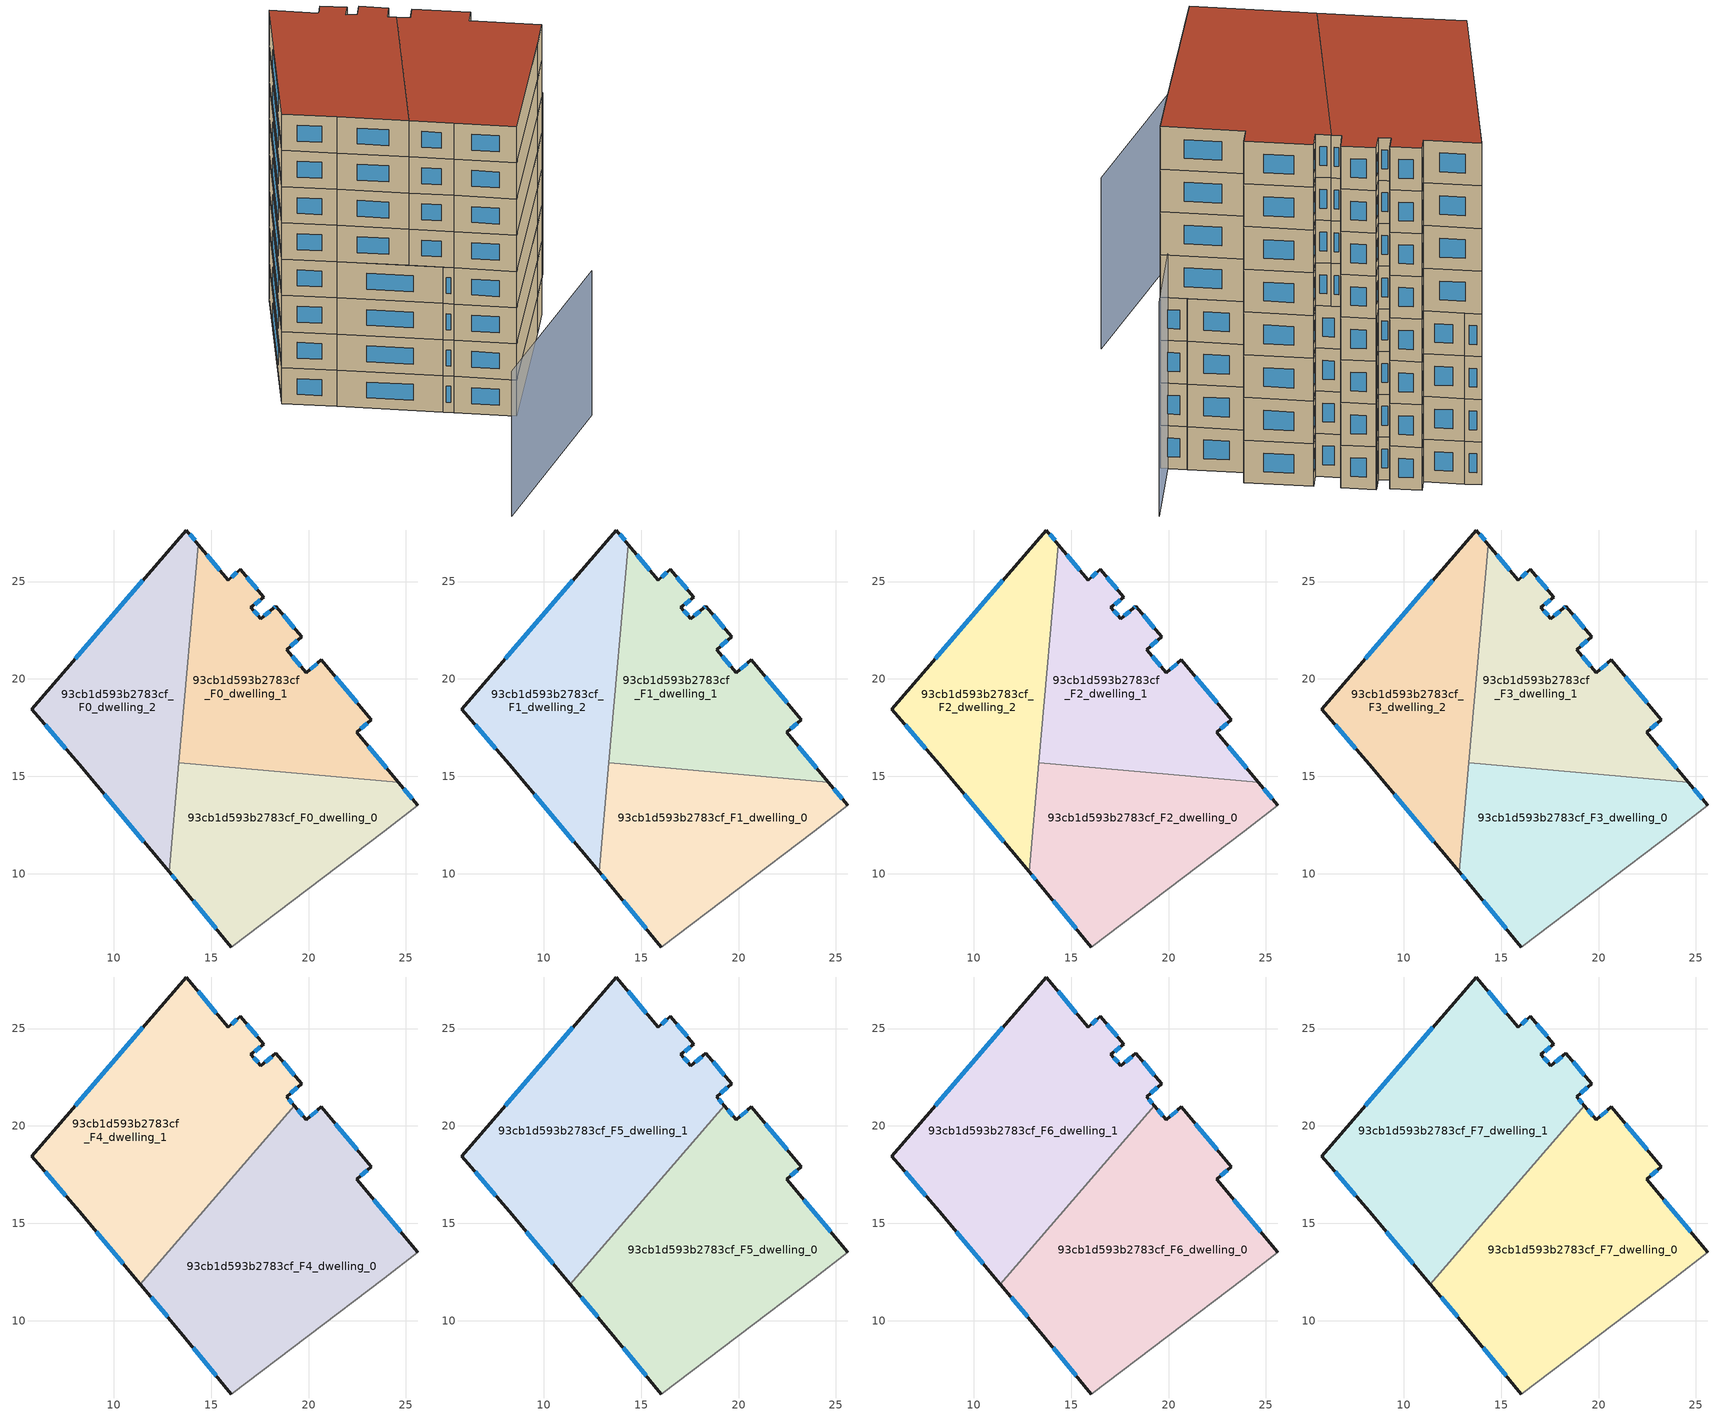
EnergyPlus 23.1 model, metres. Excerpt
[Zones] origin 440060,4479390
93cb1d593b2783cf_F0_dwelling_0
 floor ground (EU_floor_Construction): 24.62,14.69 25.61,13.51 23.9,12.19 16.04,6.24 13.32,9.54 12.85,10.1 13.35,15.7 z0
 wall outside (EU_wall_Construction): 12.85,10.1 13.32,9.54 16.04,6.24 / 25.61,13.51 24.62,14.69 z0:3
 wall adiabatic (EU_wall_Construction): 16.04,6.24 23.9,12.19 25.61,13.51 z0:3
 wall to 93cb1d593b2783cf_F0_dwelling_1 (EU_wall_Construction): 24.62,14.69 13.35,15.7 z0:3
 wall to 93cb1d593b2783cf_F0_dwelling_2 (EU_wall_Construction): 13.35,15.7 12.85,10.1 z0:3
 window (EU_Window_Construction): 14.08,8.62 15.27,7.17 / 12.98,9.95 13.18,9.7 / 25.33,13.84 24.9,14.36 z0.84:2.16
93cb1d593b2783cf_F0_dwelling_1
 floor ground (EU_floor_Construction): 19.65,22.16 18.88,21.5 19.87,20.32 20.66,20.97 23.23,17.91 22.47,17.28 24.62,14.69 13.35,15.7 14.35,26.9 15.87,25.08 16.5,25.63 17.71,24.21 17.04,23.67 17.55,23.1 18.2,23.63 18.32,23.74 z0
 wall outside (EU_wall_Construction): 24.62,14.69 22.47,17.28 23.23,17.91 20.66,20.97 19.87,20.32 18.88,21.5 19.65,22.16 18.32,23.74 18.2,23.63 17.55,23.1 17.04,23.67 17.71,24.21 16.5,25.63 15.87,25.08 14.35,26.9 z0:3
 wall to 93cb1d593b2783cf_F0_dwelling_2 (EU_wall_Construction): 14.35,26.9 13.35,15.7 z0:3
 window (EU_Window_Construction): 18.02,23.48 17.73,23.25 / 18.29,23.71 18.23,23.66 / 19.28,22.6 18.69,23.29 / 19.1,21.69 19.43,21.97 / 19.59,20.65 19.16,21.17 / 20.44,20.79 20.09,20.5 / 22.51,18.77 21.38,20.11 / 22.68,17.45 23.01,17.73 / 24.01,15.42 23.07,16.55 / 15.45,25.59 14.78,26.39 / 16.32,25.47 16.05,25.23 / 17.37,24.61 16.84,25.23 / 17.23,23.82 17.52,24.06 / 17.41,23.26 17.18,23.51 z0.84:2.16
93cb1d593b2783cf_F0_dwelling_2
 floor ground (EU_floor_Construction): 13.72,27.65 14.35,26.9 12.85,10.1 8.22,15.62 5.79,18.45 z0
 wall outside (EU_wall_Construction): 14.35,26.9 13.72,27.65 5.79,18.45 8.22,15.62 12.85,10.1 z0:3
 window (EU_Window_Construction): 14.17,27.11 13.9,27.44 / 9.52,14.07 11.55,11.65 / 6.47,17.66 7.54,16.42 / 11.5,25.06 8.02,21.03 z0.84:2.16
93cb1d593b2783cf_F1_dwelling_0
 floor to 93cb1d593b2783cf_F0_dwelling_0 (EU_floor_Construction): 24.62,14.69 25.61,13.51 23.9,12.19 16.04,6.24 13.32,9.54 12.85,10.1 13.35,15.7 z3
 wall outside (EU_wall_Construction): 12.85,10.1 13.32,9.54 16.04,6.24 / 25.61,13.51 24.62,14.69 z3:6
 wall adiabatic (EU_wall_Construction): 16.04,6.24 23.9,12.19 25.61,13.51 z3:6
 wall to 93cb1d593b2783cf_F1_dwelling_1 (EU_wall_Construction): 24.62,14.69 13.35,15.7 z3:6
 wall to 93cb1d593b2783cf_F1_dwelling_2 (EU_wall_Construction): 13.35,15.7 12.85,10.1 z3:6
 window (EU_Window_Construction): 14.08,8.62 15.27,7.17 / 12.98,9.95 13.18,9.7 / 25.33,13.84 24.9,14.36 z3.84:5.16
93cb1d593b2783cf_F1_dwelling_1
 floor to 93cb1d593b2783cf_F0_dwelling_1 (EU_floor_Construction): 19.65,22.16 18.88,21.5 19.87,20.32 20.66,20.97 23.23,17.91 22.47,17.28 24.62,14.69 13.35,15.7 14.35,26.9 15.87,25.08 16.5,25.63 17.71,24.21 17.04,23.67 17.55,23.1 18.2,23.63 18.32,23.74 z3
 wall outside (EU_wall_Construction): 24.62,14.69 22.47,17.28 23.23,17.91 20.66,20.97 19.87,20.32 18.88,21.5 19.65,22.16 18.32,23.74 18.2,23.63 17.55,23.1 17.04,23.67 17.71,24.21 16.5,25.63 15.87,25.08 14.35,26.9 z3:6
 wall to 93cb1d593b2783cf_F1_dwelling_2 (EU_wall_Construction): 14.35,26.9 13.35,15.7 z3:6
 window (EU_Window_Construction): 18.02,23.48 17.73,23.25 / 18.29,23.71 18.23,23.66 / 19.28,22.6 18.69,23.29 / 19.1,21.69 19.43,21.97 / 19.59,20.65 19.16,21.17 / 20.44,20.79 20.09,20.5 / 22.51,18.77 21.38,20.11 / 22.68,17.45 23.01,17.73 / 24.01,15.42 23.07,16.55 / 15.45,25.59 14.78,26.39 / 16.32,25.47 16.05,25.23 / 17.37,24.61 16.84,25.23 / 17.23,23.82 17.52,24.06 / 17.41,23.26 17.18,23.51 z3.84:5.16
93cb1d593b2783cf_F1_dwelling_2
 floor to 93cb1d593b2783cf_F0_dwelling_2 (EU_floor_Construction): 13.72,27.65 14.35,26.9 12.85,10.1 8.22,15.62 5.79,18.45 z3
 wall outside (EU_wall_Construction): 14.35,26.9 13.72,27.65 5.79,18.45 8.22,15.62 12.85,10.1 z3:6
 window (EU_Window_Construction): 14.17,27.11 13.9,27.44 / 9.52,14.07 11.55,11.65 / 6.47,17.66 7.54,16.42 / 11.5,25.06 8.02,21.03 z3.84:5.16
93cb1d593b2783cf_F2_dwelling_0
 floor to 93cb1d593b2783cf_F1_dwelling_0 (EU_floor_Construction): 24.62,14.69 25.61,13.51 23.9,12.19 16.04,6.24 13.32,9.54 12.85,10.1 13.35,15.7 z6
 wall outside (EU_wall_Construction): 12.85,10.1 13.32,9.54 16.04,6.24 / 25.61,13.51 24.62,14.69 z6:9
 wall adiabatic (EU_wall_Construction): 16.04,6.24 23.9,12.19 25.61,13.51 z6:9
 wall to 93cb1d593b2783cf_F2_dwelling_1 (EU_wall_Construction): 24.62,14.69 13.35,15.7 z6:9
 wall to 93cb1d593b2783cf_F2_dwelling_2 (EU_wall_Construction): 13.35,15.7 12.85,10.1 z6:9
 window (EU_Window_Construction): 14.08,8.62 15.27,7.17 / 12.98,9.95 13.18,9.7 / 25.33,13.84 24.9,14.36 z6.84:8.16
93cb1d593b2783cf_F2_dwelling_1
 floor to 93cb1d593b2783cf_F1_dwelling_1 (EU_floor_Construction): 19.65,22.16 18.88,21.5 19.87,20.32 20.66,20.97 23.23,17.91 22.47,17.28 24.62,14.69 13.35,15.7 14.35,26.9 15.87,25.08 16.5,25.63 17.71,24.21 17.04,23.67 17.55,23.1 18.2,23.63 18.32,23.74 z6
 wall outside (EU_wall_Construction): 24.62,14.69 22.47,17.28 23.23,17.91 20.66,20.97 19.87,20.32 18.88,21.5 19.65,22.16 18.32,23.74 18.2,23.63 17.55,23.1 17.04,23.67 17.71,24.21 16.5,25.63 15.87,25.08 14.35,26.9 z6:9
 wall to 93cb1d593b2783cf_F2_dwelling_2 (EU_wall_Construction): 14.35,26.9 13.35,15.7 z6:9
 window (EU_Window_Construction): 18.02,23.48 17.73,23.25 / 18.29,23.71 18.23,23.66 / 19.28,22.6 18.69,23.29 / 19.1,21.69 19.43,21.97 / 19.59,20.65 19.16,21.17 / 20.44,20.79 20.09,20.5 / 22.51,18.77 21.38,20.11 / 22.68,17.45 23.01,17.73 / 24.01,15.42 23.07,16.55 / 15.45,25.59 14.78,26.39 / 16.32,25.47 16.05,25.23 / 17.37,24.61 16.84,25.23 / 17.23,23.82 17.52,24.06 / 17.41,23.26 17.18,23.51 z6.84:8.16
93cb1d593b2783cf_F2_dwelling_2
 floor to 93cb1d593b2783cf_F1_dwelling_2 (EU_floor_Construction): 13.72,27.65 14.35,26.9 12.85,10.1 8.22,15.62 5.79,18.45 z6
 wall outside (EU_wall_Construction): 14.35,26.9 13.72,27.65 5.79,18.45 8.22,15.62 12.85,10.1 z6:9
 window (EU_Window_Construction): 14.17,27.11 13.9,27.44 / 9.52,14.07 11.55,11.65 / 6.47,17.66 7.54,16.42 / 11.5,25.06 8.02,21.03 z6.84:8.16
93cb1d593b2783cf_F3_dwelling_0
 floor to 93cb1d593b2783cf_F2_dwelling_0 (EU_floor_Construction): 24.62,14.69 25.61,13.51 23.9,12.19 16.04,6.24 13.32,9.54 12.85,10.1 13.35,15.7 z9
 wall outside (EU_wall_Construction): 12.85,10.1 13.32,9.54 16.04,6.24 / 25.61,13.51 24.62,14.69 z9:12
 wall adiabatic (EU_wall_Construction): 16.04,6.24 23.9,12.19 25.61,13.51 z9:12
 wall to 93cb1d593b2783cf_F3_dwelling_1 (EU_wall_Construction): 24.62,14.69 13.35,15.7 z9:12
 wall to 93cb1d593b2783cf_F3_dwelling_2 (EU_wall_Construction): 13.35,15.7 12.85,10.1 z9:12
 window (EU_Window_Construction): 14.08,8.62 15.27,7.17 / 12.98,9.95 13.18,9.7 / 25.33,13.84 24.9,14.36 z9.84:11.16
93cb1d593b2783cf_F3_dwelling_1
 floor to 93cb1d593b2783cf_F2_dwelling_1 (EU_floor_Construction): 19.65,22.16 18.88,21.5 19.87,20.32 20.66,20.97 23.23,17.91 22.47,17.28 24.62,14.69 13.35,15.7 14.35,26.9 15.87,25.08 16.5,25.63 17.71,24.21 17.04,23.67 17.55,23.1 18.2,23.63 18.32,23.74 z9
 wall outside (EU_wall_Construction): 24.62,14.69 22.47,17.28 23.23,17.91 20.66,20.97 19.87,20.32 18.88,21.5 19.65,22.16 18.32,23.74 18.2,23.63 17.55,23.1 17.04,23.67 17.71,24.21 16.5,25.63 15.87,25.08 14.35,26.9 z9:12
 wall to 93cb1d593b2783cf_F3_dwelling_2 (EU_wall_Construction): 14.35,26.9 13.35,15.7 z9:12
 window (EU_Window_Construction): 18.02,23.48 17.73,23.25 / 18.29,23.71 18.23,23.66 / 19.28,22.6 18.69,23.29 / 19.1,21.69 19.43,21.97 / 19.59,20.65 19.16,21.17 / 20.44,20.79 20.09,20.5 / 22.51,18.77 21.38,20.11 / 22.68,17.45 23.01,17.73 / 24.01,15.42 23.07,16.55 / 15.45,25.59 14.78,26.39 / 16.32,25.47 16.05,25.23 / 17.37,24.61 16.84,25.23 / 17.23,23.82 17.52,24.06 / 17.41,23.26 17.18,23.51 z9.84:11.16
93cb1d593b2783cf_F3_dwelling_2
 floor to 93cb1d593b2783cf_F2_dwelling_2 (EU_floor_Construction): 13.72,27.65 14.35,26.9 12.85,10.1 8.22,15.62 5.79,18.45 z9
 wall outside (EU_wall_Construction): 14.35,26.9 13.72,27.65 5.79,18.45 8.22,15.62 12.85,10.1 z9:12
 window (EU_Window_Construction): 14.17,27.11 13.9,27.44 / 9.52,14.07 11.55,11.65 / 6.47,17.66 7.54,16.42 / 11.5,25.06 8.02,21.03 z9.84:11.16
93cb1d593b2783cf_F4_dwelling_0
 floor to 93cb1d593b2783cf_F3_dwelling_0 (EU_floor_Construction): 24.62,14.69 25.61,13.51 23.9,12.19 16.04,6.24 13.32,9.54 12.85,10.1 13.19,13.99 14.58,15.59 z12
 floor to 93cb1d593b2783cf_F3_dwelling_1 (EU_floor_Construction): 23.23,17.91 22.47,17.28 24.62,14.69 14.58,15.59 19.27,21.03 19.87,20.32 20.66,20.97 z12
 floor to 93cb1d593b2783cf_F3_dwelling_2 (EU_floor_Construction): 13.19,13.99 12.85,10.1 11.37,11.87 z12
 wall outside (EU_wall_Construction): 25.61,13.51 22.47,17.28 23.23,17.91 20.66,20.97 19.87,20.32 19.27,21.03 / 11.37,11.87 13.32,9.54 16.04,6.24 z12:15
 wall adiabatic (EU_wall_Construction): 16.04,6.24 23.9,12.19 25.61,13.51 z12:15
 wall to 93cb1d593b2783cf_F4_dwelling_1 (EU_wall_Construction): 19.27,21.03 11.37,11.87 z12:15
 window (EU_Window_Construction): 22.68,17.45 23.01,17.73 / 24.73,14.57 23.35,16.22 / 14.08,8.62 15.27,7.17 / 11.91,11.22 12.77,10.2 / 19.7,20.52 19.44,20.83 / 20.44,20.79 20.09,20.5 / 22.51,18.77 21.38,20.11 z12.84:14.16
93cb1d593b2783cf_F4_dwelling_1
 floor to 93cb1d593b2783cf_F3_dwelling_1 (EU_floor_Construction): 17.71,24.21 17.04,23.67 17.55,23.1 18.2,23.63 18.32,23.74 19.65,22.16 18.88,21.5 19.27,21.03 14.58,15.59 13.35,15.7 14.35,26.9 15.87,25.08 16.5,25.63 z12
 floor to 93cb1d593b2783cf_F3_dwelling_2 (EU_floor_Construction): 13.72,27.65 14.35,26.9 13.2,13.99 11.37,11.87 8.22,15.62 5.79,18.45 z12
 floor to 93cb1d593b2783cf_F3_dwelling_0 (EU_floor_Construction): 14.58,15.59 13.2,13.99 13.35,15.7 z12
 wall outside (EU_wall_Construction): 19.27,21.03 18.88,21.5 19.65,22.16 18.32,23.74 17.55,23.1 17.04,23.67 17.71,24.21 16.5,25.63 15.87,25.08 13.72,27.65 5.79,18.45 8.22,15.62 11.37,11.87 z12:15
 window (EU_Window_Construction): 17.41,23.26 17.18,23.51 / 18.11,23.56 17.77,23.28 / 19.28,22.6 18.69,23.29 / 19.1,21.69 19.43,21.97 / 19.16,21.16 18.99,21.37 / 9.1,14.57 10.48,12.92 / 6.47,17.66 7.54,16.42 / 11.5,25.06 8.02,21.03 / 15.27,25.8 14.33,26.92 / 16.32,25.47 16.05,25.23 / 17.37,24.61 16.84,25.23 / 17.23,23.82 17.52,24.06 z12.84:14.16
93cb1d593b2783cf_F5_dwelling_0
 floor to 93cb1d593b2783cf_F4_dwelling_0 (EU_floor_Construction): 23.23,17.91 22.47,17.28 25.61,13.51 23.9,12.19 16.04,6.24 13.32,9.54 11.37,11.87 19.27,21.03 19.87,20.32 20.66,20.97 z15
 wall outside (EU_wall_Construction): 25.61,13.51 22.47,17.28 23.23,17.91 20.66,20.97 19.87,20.32 19.27,21.03 / 11.37,11.87 13.32,9.54 16.04,6.24 z15:18
 wall adiabatic (EU_wall_Construction): 16.04,6.24 23.9,12.19 25.61,13.51 z15:18
 wall to 93cb1d593b2783cf_F5_dwelling_1 (EU_wall_Construction): 19.27,21.03 11.37,11.87 z15:18
 window (EU_Window_Construction): 22.68,17.45 23.01,17.73 / 24.73,14.57 23.35,16.22 / 14.08,8.62 15.27,7.17 / 11.91,11.22 12.77,10.2 / 19.7,20.52 19.44,20.83 / 20.44,20.79 20.09,20.5 / 22.51,18.77 21.38,20.11 z15.84:17.16
93cb1d593b2783cf_F5_dwelling_1
 floor to 93cb1d593b2783cf_F4_dwelling_1 (EU_floor_Construction): 16.5,25.63 17.71,24.21 17.04,23.67 17.55,23.1 18.32,23.74 19.65,22.16 18.88,21.5 19.27,21.03 11.37,11.87 8.22,15.62 5.79,18.45 13.72,27.65 15.87,25.08 z15
 wall outside (EU_wall_Construction): 19.27,21.03 18.88,21.5 19.65,22.16 18.32,23.74 17.55,23.1 17.04,23.67 17.71,24.21 16.5,25.63 15.87,25.08 13.72,27.65 5.79,18.45 8.22,15.62 11.37,11.87 z15:18
 window (EU_Window_Construction): 17.41,23.26 17.18,23.51 / 18.11,23.56 17.77,23.28 / 19.28,22.6 18.69,23.29 / 19.1,21.69 19.43,21.97 / 19.16,21.16 18.99,21.37 / 9.1,14.57 10.48,12.92 / 6.47,17.66 7.54,16.42 / 11.5,25.06 8.02,21.03 / 15.27,25.8 14.33,26.92 / 16.32,25.47 16.05,25.23 / 17.37,24.61 16.84,25.23 / 17.23,23.82 17.52,24.06 z15.84:17.16
93cb1d593b2783cf_F6_dwelling_0
 floor to 93cb1d593b2783cf_F5_dwelling_0 (EU_floor_Construction): 23.23,17.91 22.47,17.28 25.61,13.51 23.9,12.19 16.04,6.24 13.32,9.54 11.37,11.87 19.27,21.03 19.87,20.32 20.66,20.97 z18
 wall outside (EU_wall_Construction): 25.61,13.51 22.47,17.28 23.23,17.91 20.66,20.97 19.87,20.32 19.27,21.03 / 11.37,11.87 13.32,9.54 16.04,6.24 z18:21
 wall adiabatic (EU_wall_Construction): 16.04,6.24 23.9,12.19 25.61,13.51 z18:21
 wall to 93cb1d593b2783cf_F6_dwelling_1 (EU_wall_Construction): 19.27,21.03 11.37,11.87 z18:21
 window (EU_Window_Construction): 22.68,17.45 23.01,17.73 / 24.73,14.57 23.35,16.22 / 14.08,8.62 15.27,7.17 / 11.91,11.22 12.77,10.2 / 19.7,20.52 19.44,20.83 / 20.44,20.79 20.09,20.5 / 22.51,18.77 21.38,20.11 z18.84:20.16
93cb1d593b2783cf_F6_dwelling_1
 floor to 93cb1d593b2783cf_F5_dwelling_1 (EU_floor_Construction): 16.5,25.63 17.71,24.21 17.04,23.67 17.55,23.1 18.32,23.74 19.65,22.16 18.88,21.5 19.27,21.03 11.37,11.87 8.22,15.62 5.79,18.45 13.72,27.65 15.87,25.08 z18
 wall outside (EU_wall_Construction): 19.27,21.03 18.88,21.5 19.65,22.16 18.32,23.74 17.55,23.1 17.04,23.67 17.71,24.21 16.5,25.63 15.87,25.08 13.72,27.65 5.79,18.45 8.22,15.62 11.37,11.87 z18:21
 window (EU_Window_Construction): 17.41,23.26 17.18,23.51 / 18.11,23.56 17.77,23.28 / 19.28,22.6 18.69,23.29 / 19.1,21.69 19.43,21.97 / 19.16,21.16 18.99,21.37 / 9.1,14.57 10.48,12.92 / 6.47,17.66 7.54,16.42 / 11.5,25.06 8.02,21.03 / 15.27,25.8 14.33,26.92 / 16.32,25.47 16.05,25.23 / 17.37,24.61 16.84,25.23 / 17.23,23.82 17.52,24.06 z18.84:20.16
93cb1d593b2783cf_F7_dwelling_0
 floor to 93cb1d593b2783cf_F6_dwelling_0 (EU_floor_Construction): 23.23,17.91 22.47,17.28 25.61,13.51 23.9,12.19 16.04,6.24 13.32,9.54 11.37,11.87 19.27,21.03 19.87,20.32 20.66,20.97 z21
 wall outside (EU_wall_Construction): 25.61,13.51 22.47,17.28 23.23,17.91 20.66,20.97 19.87,20.32 19.27,21.03 / 11.37,11.87 13.32,9.54 16.04,6.24 z21:24
 wall adiabatic (EU_wall_Construction): 16.04,6.24 23.9,12.19 25.61,13.51 z21:24
 wall to 93cb1d593b2783cf_F7_dwelling_1 (EU_wall_Construction): 19.27,21.03 11.37,11.87 z21:24
 window (EU_Window_Construction): 22.68,17.45 23.01,17.73 / 24.73,14.57 23.35,16.22 / 14.08,8.62 15.27,7.17 / 11.91,11.22 12.77,10.2 / 19.7,20.52 19.44,20.83 / 20.44,20.79 20.09,20.5 / 22.51,18.77 21.38,20.11 z21.84:23.16
 roof outside (EU_roof_Construction): 23.9,12.19 25.61,13.51 22.47,17.28 23.23,17.91 20.66,20.97 19.87,20.32 19.27,21.03 11.37,11.87 13.32,9.54 16.04,6.24 z24
93cb1d593b2783cf_F7_dwelling_1
 floor to 93cb1d593b2783cf_F6_dwelling_1 (EU_floor_Construction): 16.5,25.63 17.71,24.21 17.04,23.67 17.55,23.1 18.32,23.74 19.65,22.16 18.88,21.5 19.27,21.03 11.37,11.87 8.22,15.62 5.79,18.45 13.72,27.65 15.87,25.08 z21
 wall outside (EU_wall_Construction): 19.27,21.03 18.88,21.5 19.65,22.16 18.32,23.74 17.55,23.1 17.04,23.67 17.71,24.21 16.5,25.63 15.87,25.08 13.72,27.65 5.79,18.45 8.22,15.62 11.37,11.87 z21:24
 window (EU_Window_Construction): 17.41,23.26 17.18,23.51 / 18.11,23.56 17.77,23.28 / 19.28,22.6 18.69,23.29 / 19.1,21.69 19.43,21.97 / 19.16,21.16 18.99,21.37 / 9.1,14.57 10.48,12.92 / 6.47,17.66 7.54,16.42 / 11.5,25.06 8.02,21.03 / 15.27,25.8 14.33,26.92 / 16.32,25.47 16.05,25.23 / 17.37,24.61 16.84,25.23 / 17.23,23.82 17.52,24.06 z21.84:23.16
 roof outside (EU_roof_Construction): 11.37,11.87 19.27,21.03 18.88,21.5 19.65,22.16 18.32,23.74 17.55,23.1 17.04,23.67 17.71,24.21 16.5,25.63 15.87,25.08 13.72,27.65 5.79,18.45 8.22,15.62 z24
shading: 7.59,-1.77 19.68,2.76 z0:12; 16.04,6.24 28.98,16.82 z0:15
[Building]
EU S2 Campaign: North Axis=0; Terrain=City; Solar Distribution=FullExterior
[Site:Location]
Madrid: Latitude=40.5; Longitude=-3.5; Time Zone=1; Elevation=609
[SizingPeriod:WeatherFileDays]
AnnualSizingPeriod: Begin Month=1; Begin Day of Month=1; End Month=12; End Day of Month=31; Day of Week for Start Day=Monday; Use Weather File Daylight Saving Period=No; Use Weather File Rain and Snow Indicators=No
[MATERIAL]
EU_InternalMass_Material: Roughness=MediumRough; Thickness=0.1; Conductivity=1; Density=1800; Specific Heat=900; Thermal Absorptance=0.9; Solar Absorptance=0.7; Visible Absorptance=0.7
[MATERIAL:NOMASS] Roughness=MediumRough; Thermal Absorptance=0.9; Solar Absorptance=0.7; Visible Absorptance=0.7
Name | Thermal Resistance
EU_wall_NoMass; EU_roof_NoMass | 2.16768
EU_floor_NoMass | 1.14339
[WINDOWMATERIAL:SIMPLEGLAZINGSYSTEM]
EU_Window_SimpleGlazing: UFactor=3.23888; Solar Heat Gain Coefficient=0.85; Visible Transmittance=0.85
[CONSTRUCTION]
EU_wall_Construction: EU_wall_NoMass
EU_roof_Construction: EU_roof_NoMass
EU_floor_Construction: EU_floor_NoMass
EU_InternalMass_Construction: EU_InternalMass_Material
EU_Window_Construction: EU_Window_SimpleGlazing
[ZONE] Type=1; Multiplier=1; Ceiling Height=autocalculate; Floor Area=autocalculate; Part of Total Floor Area=Yes
Name | Volume
93cb1d593b2783cf_F0_dwelling_0; 93cb1d593b2783cf_F1_dwelling_0; 93cb1d593b2783cf_F2_dwelling_0; 93cb1d593b2783cf_F3_dwelling_0 | 213.69
93cb1d593b2783cf_F4_dwelling_0; 93cb1d593b2783cf_F5_dwelling_0; 93cb1d593b2783cf_F6_dwelling_0; 93cb1d593b2783cf_F7_dwelling_0 | 320.552
93cb1d593b2783cf_F0_dwelling_1; 93cb1d593b2783cf_F1_dwelling_1; 93cb1d593b2783cf_F2_dwelling_1; 93cb1d593b2783cf_F3_dwelling_1 | 213.719
93cb1d593b2783cf_F4_dwelling_1; 93cb1d593b2783cf_F5_dwelling_1; 93cb1d593b2783cf_F6_dwelling_1; 93cb1d593b2783cf_F7_dwelling_1 | 320.543
93cb1d593b2783cf_F0_dwelling_2; 93cb1d593b2783cf_F1_dwelling_2; 93cb1d593b2783cf_F2_dwelling_2; 93cb1d593b2783cf_F3_dwelling_2 | 213.699
[INTERNALMASS] Construction=EU_InternalMass_Construction
Name | Zone or ZoneList | Surface Area
93cb1d593b2783cf_F0_dwelling_0_EU_InternalMass | 93cb1d593b2783cf_F0_dwelling_0 | 71.2284
93cb1d593b2783cf_F0_dwelling_1_EU_InternalMass | 93cb1d593b2783cf_F0_dwelling_1 | 71.2395
93cb1d593b2783cf_F0_dwelling_2_EU_InternalMass | 93cb1d593b2783cf_F0_dwelling_2 | 71.2329
93cb1d593b2783cf_F1_dwelling_0_EU_InternalMass | 93cb1d593b2783cf_F1_dwelling_0 | 71.2284
93cb1d593b2783cf_F1_dwelling_1_EU_InternalMass | 93cb1d593b2783cf_F1_dwelling_1 | 71.2395
93cb1d593b2783cf_F1_dwelling_2_EU_InternalMass | 93cb1d593b2783cf_F1_dwelling_2 | 71.2329
93cb1d593b2783cf_F2_dwelling_0_EU_InternalMass | 93cb1d593b2783cf_F2_dwelling_0 | 71.2284
93cb1d593b2783cf_F2_dwelling_1_EU_InternalMass | 93cb1d593b2783cf_F2_dwelling_1 | 71.2395
93cb1d593b2783cf_F2_dwelling_2_EU_InternalMass | 93cb1d593b2783cf_F2_dwelling_2 | 71.2329
93cb1d593b2783cf_F3_dwelling_0_EU_InternalMass | 93cb1d593b2783cf_F3_dwelling_0 | 71.2284
93cb1d593b2783cf_F3_dwelling_1_EU_InternalMass | 93cb1d593b2783cf_F3_dwelling_1 | 71.2395
93cb1d593b2783cf_F3_dwelling_2_EU_InternalMass | 93cb1d593b2783cf_F3_dwelling_2 | 71.2329
93cb1d593b2783cf_F4_dwelling_0_EU_InternalMass | 93cb1d593b2783cf_F4_dwelling_0 | 106.851
93cb1d593b2783cf_F4_dwelling_1_EU_InternalMass | 93cb1d593b2783cf_F4_dwelling_1 | 106.847
93cb1d593b2783cf_F5_dwelling_0_EU_InternalMass | 93cb1d593b2783cf_F5_dwelling_0 | 106.851
93cb1d593b2783cf_F5_dwelling_1_EU_InternalMass | 93cb1d593b2783cf_F5_dwelling_1 | 106.847
93cb1d593b2783cf_F6_dwelling_0_EU_InternalMass | 93cb1d593b2783cf_F6_dwelling_0 | 106.851
93cb1d593b2783cf_F6_dwelling_1_EU_InternalMass | 93cb1d593b2783cf_F6_dwelling_1 | 106.847
93cb1d593b2783cf_F7_dwelling_0_EU_InternalMass | 93cb1d593b2783cf_F7_dwelling_0 | 106.851
93cb1d593b2783cf_F7_dwelling_1_EU_InternalMass | 93cb1d593b2783cf_F7_dwelling_1 | 106.847
[OTHEREQUIPMENT] Fuel Type=Electricity; Design Level Calculation Method=Watts/Area; Power per Zone Floor Area=1; Fraction Latent=0; Fraction Radiant=0; Fraction Lost=0; Carbon Dioxide Generation Rate=0; EndUse Subcategory=EU_Step8_InternalGains
Name | Zone or ZoneList or Space or SpaceList | Schedule
EU_Step8_InternalGain_93cb1d593b2783cf_F0_dwelling_0_f000 | 93cb1d593b2783cf_F0_dwelling_0 | EU_Step8_GainSchedule_93cb1d593b2783cf_F0_dwelling_0_f000
EU_Step8_InternalGain_93cb1d593b2783cf_F0_dwelling_1_f000 | 93cb1d593b2783cf_F0_dwelling_1 | EU_Step8_GainSchedule_93cb1d593b2783cf_F0_dwelling_1_f000
EU_Step8_InternalGain_93cb1d593b2783cf_F0_dwelling_2_f000 | 93cb1d593b2783cf_F0_dwelling_2 | EU_Step8_GainSchedule_93cb1d593b2783cf_F0_dwelling_2_f000
EU_Step8_InternalGain_93cb1d593b2783cf_F1_dwelling_0_f000 | 93cb1d593b2783cf_F1_dwelling_0 | EU_Step8_GainSchedule_93cb1d593b2783cf_F1_dwelling_0_f000
EU_Step8_InternalGain_93cb1d593b2783cf_F1_dwelling_1_f000 | 93cb1d593b2783cf_F1_dwelling_1 | EU_Step8_GainSchedule_93cb1d593b2783cf_F1_dwelling_1_f000
EU_Step8_InternalGain_93cb1d593b2783cf_F1_dwelling_2_f000 | 93cb1d593b2783cf_F1_dwelling_2 | EU_Step8_GainSchedule_93cb1d593b2783cf_F1_dwelling_2_f000
EU_Step8_InternalGain_93cb1d593b2783cf_F2_dwelling_0_f000 | 93cb1d593b2783cf_F2_dwelling_0 | EU_Step8_GainSchedule_93cb1d593b2783cf_F2_dwelling_0_f000
EU_Step8_InternalGain_93cb1d593b2783cf_F2_dwelling_1_f000 | 93cb1d593b2783cf_F2_dwelling_1 | EU_Step8_GainSchedule_93cb1d593b2783cf_F2_dwelling_1_f000
EU_Step8_InternalGain_93cb1d593b2783cf_F2_dwelling_2_f000 | 93cb1d593b2783cf_F2_dwelling_2 | EU_Step8_GainSchedule_93cb1d593b2783cf_F2_dwelling_2_f000
EU_Step8_InternalGain_93cb1d593b2783cf_F3_dwelling_0_f000 | 93cb1d593b2783cf_F3_dwelling_0 | EU_Step8_GainSchedule_93cb1d593b2783cf_F3_dwelling_0_f000
EU_Step8_InternalGain_93cb1d593b2783cf_F3_dwelling_1_f000 | 93cb1d593b2783cf_F3_dwelling_1 | EU_Step8_GainSchedule_93cb1d593b2783cf_F3_dwelling_1_f000
EU_Step8_InternalGain_93cb1d593b2783cf_F3_dwelling_2_f000 | 93cb1d593b2783cf_F3_dwelling_2 | EU_Step8_GainSchedule_93cb1d593b2783cf_F3_dwelling_2_f000
EU_Step8_InternalGain_93cb1d593b2783cf_F4_dwelling_0_f000 | 93cb1d593b2783cf_F4_dwelling_0 | EU_Step8_GainSchedule_93cb1d593b2783cf_F4_dwelling_0_f000
EU_Step8_InternalGain_93cb1d593b2783cf_F4_dwelling_1_f000 | 93cb1d593b2783cf_F4_dwelling_1 | EU_Step8_GainSchedule_93cb1d593b2783cf_F4_dwelling_1_f000
EU_Step8_InternalGain_93cb1d593b2783cf_F5_dwelling_0_f000 | 93cb1d593b2783cf_F5_dwelling_0 | EU_Step8_GainSchedule_93cb1d593b2783cf_F5_dwelling_0_f000
EU_Step8_InternalGain_93cb1d593b2783cf_F5_dwelling_1_f000 | 93cb1d593b2783cf_F5_dwelling_1 | EU_Step8_GainSchedule_93cb1d593b2783cf_F5_dwelling_1_f000
EU_Step8_InternalGain_93cb1d593b2783cf_F6_dwelling_0_f000 | 93cb1d593b2783cf_F6_dwelling_0 | EU_Step8_GainSchedule_93cb1d593b2783cf_F6_dwelling_0_f000
EU_Step8_InternalGain_93cb1d593b2783cf_F6_dwelling_1_f000 | 93cb1d593b2783cf_F6_dwelling_1 | EU_Step8_GainSchedule_93cb1d593b2783cf_F6_dwelling_1_f000
EU_Step8_InternalGain_93cb1d593b2783cf_F7_dwelling_0_f000 | 93cb1d593b2783cf_F7_dwelling_0 | EU_Step8_GainSchedule_93cb1d593b2783cf_F7_dwelling_0_f000
EU_Step8_InternalGain_93cb1d593b2783cf_F7_dwelling_1_f000 | 93cb1d593b2783cf_F7_dwelling_1 | EU_Step8_GainSchedule_93cb1d593b2783cf_F7_dwelling_1_f000
[ZONEVENTILATION:DESIGNFLOWRATE] Schedule=EU_AlwaysOn; Design Flow Rate Calculation Method=AirChanges/Hour; Air Changes per Hour=0.480546; Ventilation Type=Natural; Fan Pressure Rise=0; Fan Total Efficiency=1; Constant Term Coefficient=1; Temperature Term Coefficient=0; Velocity Term Coefficient=0; Velocity Squared Term Coefficient=0; Minimum Indoor Temperature=-100; Maximum Indoor Temperature=100; Delta Temperature=-100; Minimum Outdoor Temperature=-100; Maximum Outdoor Temperature=100; Maximum Wind Speed=40
Name | Zone or ZoneList or Space or SpaceList
EU_ConstantAir_93cb1d593b2783cf_F0_dwelling_0 | 93cb1d593b2783cf_F0_dwelling_0
EU_ConstantAir_93cb1d593b2783cf_F0_dwelling_1 | 93cb1d593b2783cf_F0_dwelling_1
EU_ConstantAir_93cb1d593b2783cf_F0_dwelling_2 | 93cb1d593b2783cf_F0_dwelling_2
EU_ConstantAir_93cb1d593b2783cf_F1_dwelling_0 | 93cb1d593b2783cf_F1_dwelling_0
EU_ConstantAir_93cb1d593b2783cf_F1_dwelling_1 | 93cb1d593b2783cf_F1_dwelling_1
EU_ConstantAir_93cb1d593b2783cf_F1_dwelling_2 | 93cb1d593b2783cf_F1_dwelling_2
EU_ConstantAir_93cb1d593b2783cf_F2_dwelling_0 | 93cb1d593b2783cf_F2_dwelling_0
EU_ConstantAir_93cb1d593b2783cf_F2_dwelling_1 | 93cb1d593b2783cf_F2_dwelling_1
EU_ConstantAir_93cb1d593b2783cf_F2_dwelling_2 | 93cb1d593b2783cf_F2_dwelling_2
EU_ConstantAir_93cb1d593b2783cf_F3_dwelling_0 | 93cb1d593b2783cf_F3_dwelling_0
EU_ConstantAir_93cb1d593b2783cf_F3_dwelling_1 | 93cb1d593b2783cf_F3_dwelling_1
EU_ConstantAir_93cb1d593b2783cf_F3_dwelling_2 | 93cb1d593b2783cf_F3_dwelling_2
EU_ConstantAir_93cb1d593b2783cf_F4_dwelling_0 | 93cb1d593b2783cf_F4_dwelling_0
EU_ConstantAir_93cb1d593b2783cf_F4_dwelling_1 | 93cb1d593b2783cf_F4_dwelling_1
EU_ConstantAir_93cb1d593b2783cf_F5_dwelling_0 | 93cb1d593b2783cf_F5_dwelling_0
EU_ConstantAir_93cb1d593b2783cf_F5_dwelling_1 | 93cb1d593b2783cf_F5_dwelling_1
EU_ConstantAir_93cb1d593b2783cf_F6_dwelling_0 | 93cb1d593b2783cf_F6_dwelling_0
EU_ConstantAir_93cb1d593b2783cf_F6_dwelling_1 | 93cb1d593b2783cf_F6_dwelling_1
EU_ConstantAir_93cb1d593b2783cf_F7_dwelling_0 | 93cb1d593b2783cf_F7_dwelling_0
EU_ConstantAir_93cb1d593b2783cf_F7_dwelling_1 | 93cb1d593b2783cf_F7_dwelling_1
[HVACTEMPLATE:THERMOSTAT] Constant Heating Setpoint=20; Constant Cooling Setpoint=50
EU_HeatOnly_93cb1d593b2783cf_F0_dwelling_0; EU_HeatOnly_93cb1d593b2783cf_F0_dwelling_1; EU_HeatOnly_93cb1d593b2783cf_F0_dwelling_2; EU_HeatOnly_93cb1d593b2783cf_F1_dwelling_0; EU_HeatOnly_93cb1d593b2783cf_F1_dwelling_1; EU_HeatOnly_93cb1d593b2783cf_F1_dwelling_2; EU_HeatOnly_93cb1d593b2783cf_F2_dwelling_0; EU_HeatOnly_93cb1d593b2783cf_F2_dwelling_1; EU_HeatOnly_93cb1d593b2783cf_F2_dwelling_2; EU_HeatOnly_93cb1d593b2783cf_F3_dwelling_0; EU_HeatOnly_93cb1d593b2783cf_F3_dwelling_1; EU_HeatOnly_93cb1d593b2783cf_F3_dwelling_2; EU_HeatOnly_93cb1d593b2783cf_F4_dwelling_0; EU_HeatOnly_93cb1d593b2783cf_F4_dwelling_1; EU_HeatOnly_93cb1d593b2783cf_F5_dwelling_0; EU_HeatOnly_93cb1d593b2783cf_F5_dwelling_1; EU_HeatOnly_93cb1d593b2783cf_F6_dwelling_0; EU_HeatOnly_93cb1d593b2783cf_F6_dwelling_1; EU_HeatOnly_93cb1d593b2783cf_F7_dwelling_0; EU_HeatOnly_93cb1d593b2783cf_F7_dwelling_1
[HVACTEMPLATE:ZONE:IDEALLOADSAIRSYSTEM] System Availability Schedule=EU_AlwaysOn; Maximum Heating Supply Air Temperature=50; Minimum Cooling Supply Air Temperature=13; Maximum Heating Supply Air Humidity Ratio=0.0156; Minimum Cooling Supply Air Humidity Ratio=0.0077; Heating Limit=NoLimit; Cooling Limit=NoLimit; Heating Availability Schedule=EU_AlwaysOn; Cooling Availability Schedule=EU_CoolingOff; Dehumidification Control Type=ConstantSensibleHeatRatio; Cooling Sensible Heat Ratio=0.7; Dehumidification Setpoint=60; Humidification Control Type=None; Humidification Setpoint=30; Outdoor Air Method=None; Outdoor Air Flow Rate per Person=0.00944; Outdoor Air Flow Rate per Zone Floor Area=0; Outdoor Air Flow Rate per Zone=0; Demand Controlled Ventilation Type=None; Outdoor Air Economizer Type=NoEconomizer; Heat Recovery Type=None; Sensible Heat Recovery Effectiveness=0.7; Latent Heat Recovery Effectiveness=0.65
Name | Template Thermostat
93cb1d593b2783cf_F0_dwelling_0 | EU_HeatOnly_93cb1d593b2783cf_F0_dwelling_0
93cb1d593b2783cf_F0_dwelling_1 | EU_HeatOnly_93cb1d593b2783cf_F0_dwelling_1
93cb1d593b2783cf_F0_dwelling_2 | EU_HeatOnly_93cb1d593b2783cf_F0_dwelling_2
93cb1d593b2783cf_F1_dwelling_0 | EU_HeatOnly_93cb1d593b2783cf_F1_dwelling_0
93cb1d593b2783cf_F1_dwelling_1 | EU_HeatOnly_93cb1d593b2783cf_F1_dwelling_1
93cb1d593b2783cf_F1_dwelling_2 | EU_HeatOnly_93cb1d593b2783cf_F1_dwelling_2
93cb1d593b2783cf_F2_dwelling_0 | EU_HeatOnly_93cb1d593b2783cf_F2_dwelling_0
93cb1d593b2783cf_F2_dwelling_1 | EU_HeatOnly_93cb1d593b2783cf_F2_dwelling_1
93cb1d593b2783cf_F2_dwelling_2 | EU_HeatOnly_93cb1d593b2783cf_F2_dwelling_2
93cb1d593b2783cf_F3_dwelling_0 | EU_HeatOnly_93cb1d593b2783cf_F3_dwelling_0
93cb1d593b2783cf_F3_dwelling_1 | EU_HeatOnly_93cb1d593b2783cf_F3_dwelling_1
93cb1d593b2783cf_F3_dwelling_2 | EU_HeatOnly_93cb1d593b2783cf_F3_dwelling_2
93cb1d593b2783cf_F4_dwelling_0 | EU_HeatOnly_93cb1d593b2783cf_F4_dwelling_0
93cb1d593b2783cf_F4_dwelling_1 | EU_HeatOnly_93cb1d593b2783cf_F4_dwelling_1
93cb1d593b2783cf_F5_dwelling_0 | EU_HeatOnly_93cb1d593b2783cf_F5_dwelling_0
93cb1d593b2783cf_F5_dwelling_1 | EU_HeatOnly_93cb1d593b2783cf_F5_dwelling_1
93cb1d593b2783cf_F6_dwelling_0 | EU_HeatOnly_93cb1d593b2783cf_F6_dwelling_0
93cb1d593b2783cf_F6_dwelling_1 | EU_HeatOnly_93cb1d593b2783cf_F6_dwelling_1
93cb1d593b2783cf_F7_dwelling_0 | EU_HeatOnly_93cb1d593b2783cf_F7_dwelling_0
93cb1d593b2783cf_F7_dwelling_1 | EU_HeatOnly_93cb1d593b2783cf_F7_dwelling_1
[SIZING:ZONE] Zone Cooling Design Supply Air Temperature Input Method=SupplyAirTemperature; Zone Cooling Design Supply Air Temperature=13; Zone Heating Design Supply Air Temperature Input Method=SupplyAirTemperature; Zone Heating Design Supply Air Temperature=50; Zone Cooling Design Supply Air Humidity Ratio=0.008; Zone Heating Design Supply Air Humidity Ratio=0.008; Cooling Design Air Flow Method=DesignDay; Cooling Design Air Flow Rate=0; Cooling Minimum Air Flow per Zone Floor Area=0.000762; Cooling Minimum Air Flow=0; Cooling Minimum Air Flow Fraction=0.2; Heating Design Air Flow Method=DesignDay; Heating Design Air Flow Rate=0; Heating Maximum Air Flow per Zone Floor Area=0.002032; Heating Maximum Air Flow=0.141576; Heating Maximum Air Flow Fraction=0.3; Account for Dedicated Outdoor Air System=No; Dedicated Outdoor Air System Control Strategy=NeutralSupplyAir; Dedicated Outdoor Air Low Setpoint Temperature for Design=autosize; Dedicated Outdoor Air High Setpoint Temperature for Design=autosize; Zone Load Sizing Method=Sensible Load Only No Latent Load; Zone Latent Cooling Design Supply Air Humidity Ratio Input Method=HumidityRatioDifference; Zone Cooling Design Supply Air Humidity Ratio Difference=0.005; Zone Latent Heating Design Supply Air Humidity Ratio Input Method=HumidityRatioDifference; Zone Humidification Design Supply Air Humidity Ratio Difference=0.005
93cb1d593b2783cf_F0_dwelling_0; 93cb1d593b2783cf_F0_dwelling_1; 93cb1d593b2783cf_F0_dwelling_2; 93cb1d593b2783cf_F1_dwelling_0; 93cb1d593b2783cf_F1_dwelling_1; 93cb1d593b2783cf_F1_dwelling_2; 93cb1d593b2783cf_F2_dwelling_0; 93cb1d593b2783cf_F2_dwelling_1; 93cb1d593b2783cf_F2_dwelling_2; 93cb1d593b2783cf_F3_dwelling_0; 93cb1d593b2783cf_F3_dwelling_1; 93cb1d593b2783cf_F3_dwelling_2; 93cb1d593b2783cf_F4_dwelling_0; 93cb1d593b2783cf_F4_dwelling_1; 93cb1d593b2783cf_F5_dwelling_0; 93cb1d593b2783cf_F5_dwelling_1; 93cb1d593b2783cf_F6_dwelling_0; 93cb1d593b2783cf_F6_dwelling_1; 93cb1d593b2783cf_F7_dwelling_0; 93cb1d593b2783cf_F7_dwelling_1
[SCHEDULE:CONSTANT]
Name | Hourly Value
EU_AlwaysOn | 1
EU_CoolingOff | 0
[SCHEDULE:FILE] Column Number=1; Rows to Skip at Top=0; Number of Hours of Data=8760; Column Separator=Comma; Interpolate to Timestep=No; Minutes per Item=60; Adjust Schedule for Daylight Savings=Yes
Name | File
EU_Step8_GainSchedule_93cb1d593b2783cf_F0_dwelling_0_f000 | ../../schedules/93cb1d593b2783cf/93cb1d593b2783cf_F0_dwelling_0_f000_gain.csv
EU_Step8_GainSchedule_93cb1d593b2783cf_F0_dwelling_1_f000 | ../../schedules/93cb1d593b2783cf/93cb1d593b2783cf_F0_dwelling_1_f000_gain.csv
EU_Step8_GainSchedule_93cb1d593b2783cf_F0_dwelling_2_f000 | ../../schedules/93cb1d593b2783cf/93cb1d593b2783cf_F0_dwelling_2_f000_gain.csv
EU_Step8_GainSchedule_93cb1d593b2783cf_F1_dwelling_0_f000 | ../../schedules/93cb1d593b2783cf/93cb1d593b2783cf_F1_dwelling_0_f000_gain.csv
EU_Step8_GainSchedule_93cb1d593b2783cf_F1_dwelling_1_f000 | ../../schedules/93cb1d593b2783cf/93cb1d593b2783cf_F1_dwelling_1_f000_gain.csv
EU_Step8_GainSchedule_93cb1d593b2783cf_F1_dwelling_2_f000 | ../../schedules/93cb1d593b2783cf/93cb1d593b2783cf_F1_dwelling_2_f000_gain.csv
EU_Step8_GainSchedule_93cb1d593b2783cf_F2_dwelling_0_f000 | ../../schedules/93cb1d593b2783cf/93cb1d593b2783cf_F2_dwelling_0_f000_gain.csv
EU_Step8_GainSchedule_93cb1d593b2783cf_F2_dwelling_1_f000 | ../../schedules/93cb1d593b2783cf/93cb1d593b2783cf_F2_dwelling_1_f000_gain.csv
EU_Step8_GainSchedule_93cb1d593b2783cf_F2_dwelling_2_f000 | ../../schedules/93cb1d593b2783cf/93cb1d593b2783cf_F2_dwelling_2_f000_gain.csv
EU_Step8_GainSchedule_93cb1d593b2783cf_F3_dwelling_0_f000 | ../../schedules/93cb1d593b2783cf/93cb1d593b2783cf_F3_dwelling_0_f000_gain.csv
EU_Step8_GainSchedule_93cb1d593b2783cf_F3_dwelling_1_f000 | ../../schedules/93cb1d593b2783cf/93cb1d593b2783cf_F3_dwelling_1_f000_gain.csv
EU_Step8_GainSchedule_93cb1d593b2783cf_F3_dwelling_2_f000 | ../../schedules/93cb1d593b2783cf/93cb1d593b2783cf_F3_dwelling_2_f000_gain.csv
EU_Step8_GainSchedule_93cb1d593b2783cf_F4_dwelling_0_f000 | ../../schedules/93cb1d593b2783cf/93cb1d593b2783cf_F4_dwelling_0_f000_gain.csv
EU_Step8_GainSchedule_93cb1d593b2783cf_F4_dwelling_1_f000 | ../../schedules/93cb1d593b2783cf/93cb1d593b2783cf_F4_dwelling_1_f000_gain.csv
EU_Step8_GainSchedule_93cb1d593b2783cf_F5_dwelling_0_f000 | ../../schedules/93cb1d593b2783cf/93cb1d593b2783cf_F5_dwelling_0_f000_gain.csv
EU_Step8_GainSchedule_93cb1d593b2783cf_F5_dwelling_1_f000 | ../../schedules/93cb1d593b2783cf/93cb1d593b2783cf_F5_dwelling_1_f000_gain.csv
EU_Step8_GainSchedule_93cb1d593b2783cf_F6_dwelling_0_f000 | ../../schedules/93cb1d593b2783cf/93cb1d593b2783cf_F6_dwelling_0_f000_gain.csv
EU_Step8_GainSchedule_93cb1d593b2783cf_F6_dwelling_1_f000 | ../../schedules/93cb1d593b2783cf/93cb1d593b2783cf_F6_dwelling_1_f000_gain.csv
EU_Step8_GainSchedule_93cb1d593b2783cf_F7_dwelling_0_f000 | ../../schedules/93cb1d593b2783cf/93cb1d593b2783cf_F7_dwelling_0_f000_gain.csv
EU_Step8_GainSchedule_93cb1d593b2783cf_F7_dwelling_1_f000 | ../../schedules/93cb1d593b2783cf/93cb1d593b2783cf_F7_dwelling_1_f000_gain.csv
